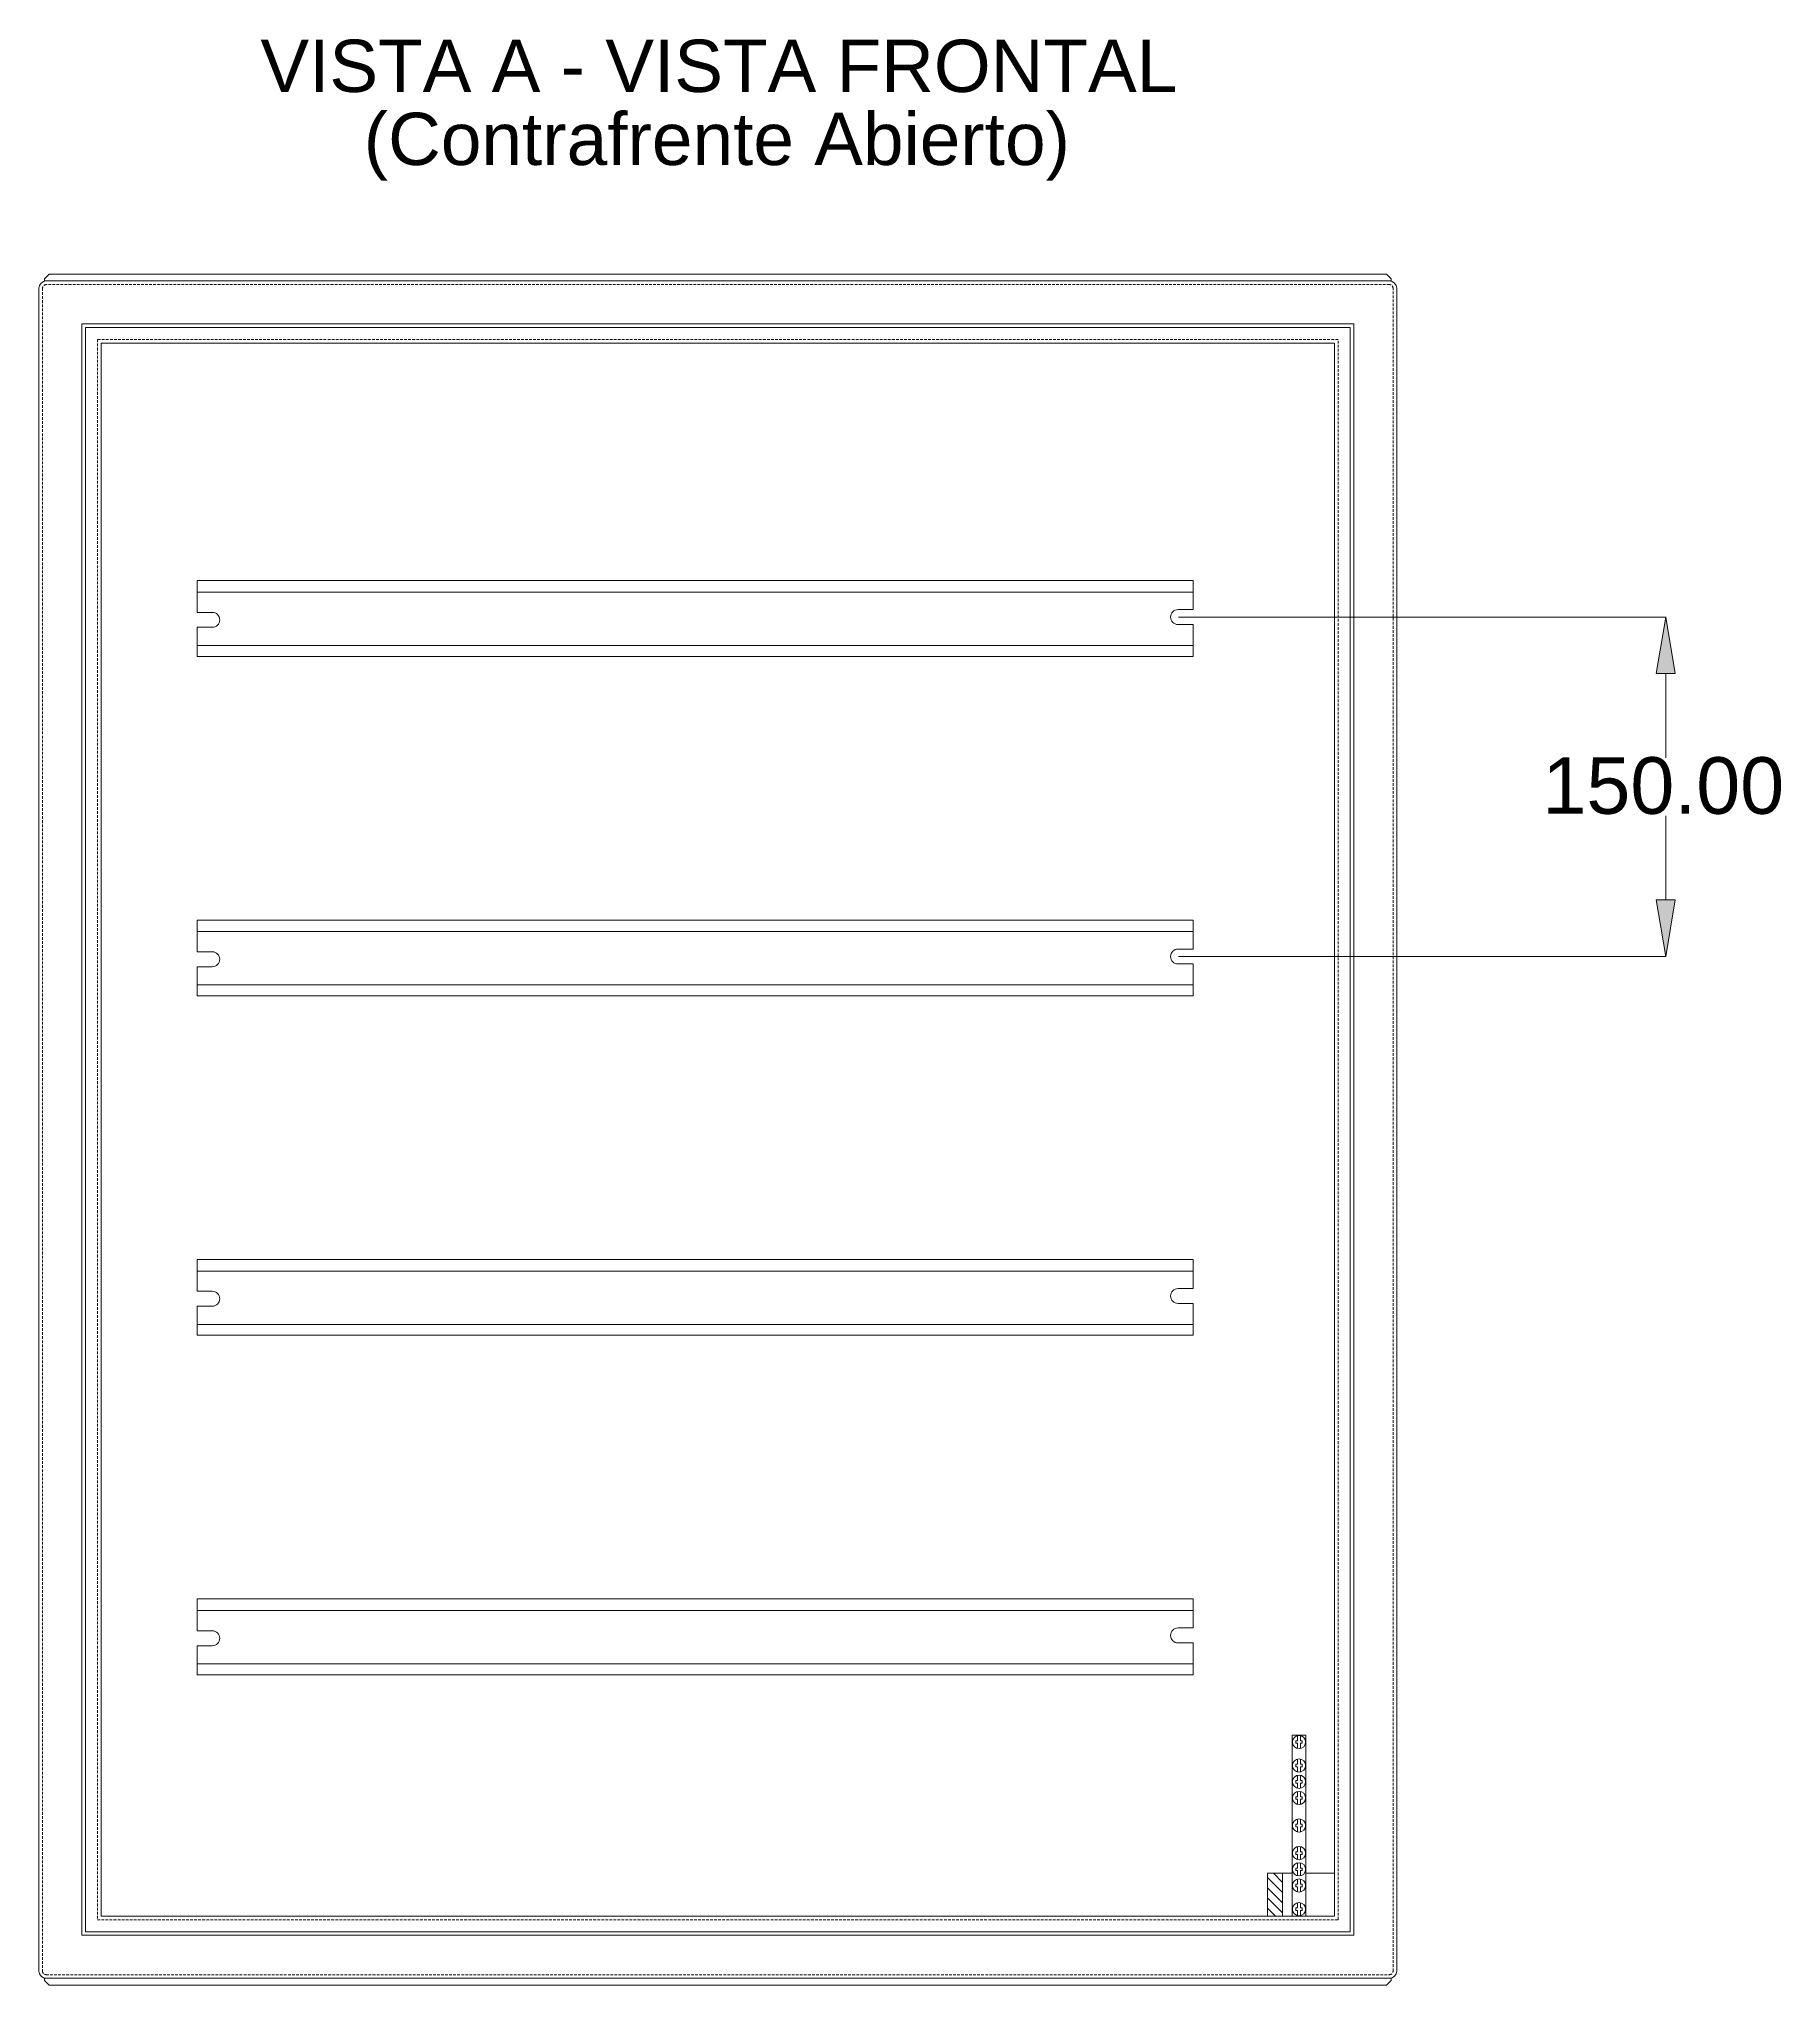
# Model space of a CAD drawing. Header units: millimetres. Extents: x -1334 to 1838, y -307 to 699.
# Drawn here: x 468 to 1238, y -191 to 669 of the extents above; entities that cross this region are included whole.
import ezdxf

# ---------------------------------------------------------------- set-up
doc = ezdxf.new("R2010")
doc.units = ezdxf.units.MM
doc.header["$MEASUREMENT"] = 0
for name, pattern in [('AI-Linetype-1', [1.78125, 1.1875, -0.59375]), ('AI-Linetype-14', [1.78125, 1.1875, -0.59375]), ('AI-Linetype-15', [1.78125, 1.1875, -0.59375]), ('AI-Linetype-16', [1.78125, 1.1875, -0.59375]), ('AI-Linetype-17', [1.78125, 1.1875, -0.59375]), ('AI-Linetype-18', [1.78125, 1.1875, -0.59375]), ('AI-Linetype-19', [1.78125, 1.1875, -0.59375]), ('AI-Linetype-20', [1.78125, 1.1875, -0.59375]), ('AI-Linetype-21', [1.78125, 1.1875, -0.59375])]:
    doc.linetypes.add(name, pattern=pattern)
doc.layers.get('0').update_dxf_attribs({"lineweight": 0})
doc.layers.add('PDF15_Geometry', color=7, linetype='Continuous', lineweight=0)

# ---------------------------------------------------------------- blocks, each defined once
blk = doc.blocks.new('Block_3')
at = {"char_height": 0.2, "attachment_point": 7}
for s, insert in [('\\C7;\\FArial|b0|i0|c1;\\H23.100000;\\W1.000000;VISTA A - VISTA FRONTAL', (565.7, 645.37)), ('\\C7;\\FArial|b0|i0|c1;\\H23.100000;\\W1.000000;(Contrafrente Abierto)', (611.38, 606.47))]:
    blk.add_mtext(s, dxfattribs=dict(at, insert=insert))
blk = doc.blocks.new('Block_4')
blk.add_lwpolyline([(1017.42, -160.32), (1017.42, -141.43), (1010.81, -141.43), (1010.81, -160.32)], close=True)
at = {"color": 7, "lineweight": 0}
for points in [[(1017.42, -149.96), (1017.42, -149.96), (1010.81, -143.35), (1010.81, -143.35)], [(1017.42, -145.47), (1017.42, -145.47), (1013.38, -141.43), (1013.38, -141.43)], [(1017.42, -154.45), (1017.42, -154.45), (1010.81, -147.84), (1010.81, -147.84)], [(1017.42, -158.94), (1017.42, -158.94), (1010.81, -152.33), (1010.81, -152.33)], [(1014.31, -160.32), (1014.31, -160.32), (1010.81, -156.82), (1010.81, -156.82)]]:
    blk.add_open_spline(points, degree=3, dxfattribs=at)
blk = doc.blocks.new('Block_5')
at = {"transparency": 33554687}
h = blk.add_hatch(color=7, dxfattribs=at)
h.dxf.hatch_style = 2
h.paths.add_polyline_path([(1182.56, 388.67), (1190.89, 388.67), (1186.73, 413.67)])
h = blk.add_hatch(color=7, dxfattribs=at)
h.dxf.hatch_style = 2
h.paths.add_polyline_path([(1182.56, 288.67), (1190.89, 288.67), (1186.73, 263.67)])
at = {"color": 7, "lineweight": 0}
for p, q in [((971.42, 413.67), (1186.91, 413.67)), ((1186.73, 388.67), (1186.73, 351.52)), ((1186.73, 288.67), (1186.73, 325.81)), ((971.42, 263.67), (1186.91, 263.67))]:
    blk.add_line(p, q, dxfattribs=at)
for points in [[(1182.56, 388.67), (1190.89, 388.67), (1186.73, 413.67), (1186.73, 413.67)], [(1182.56, 288.67), (1190.89, 288.67), (1186.73, 263.67), (1186.73, 263.67)]]:
    blk.add_lwpolyline(points, close=True)
at = {"insert": (1132.25, 326.38), "char_height": 0.2, "attachment_point": 7}
blk.add_mtext('\\C7;\\FArial|b0|i0|c1;\\H25.000000;\\W1.000000;150.00', dxfattribs=at)

msp = doc.modelspace()

# ---------------------------------------------------------------- linework, layer by layer
at = {"color": 7, "lineweight": 0}
for p, q in [((467.82, 558.98), (467.82, -184.62)), ((1064.62, 562.18), (471.02, 562.18)), ((1067.82, -184.62), (1067.82, 558.98)), ((1023.25, -83.99), (1023.25, -82.85)), ((1023.25, -82.85), (1024.06, -82.85)), ((1024.06, -83.99), (1023.25, -83.99)), ((1024.06, -82.85), (1024.06, -80.56)), ((1024.06, -83.99), (1024.06, -86.28)), ((1025.28, -82.85), (1025.28, -80.56)), ((1025.28, -82.85), (1026.09, -82.85)), ((1025.28, -83.99), (1025.28, -86.28)), ((1026.09, -83.99), (1025.28, -83.99)), ((1026.09, -82.85), (1026.09, -83.99)), ((1023.25, -93.24), (1023.25, -94.38)), ((1024.06, -93.24), (1023.25, -93.24)), ((1023.25, -94.38), (1024.06, -94.38)), ((1024.06, -93.24), (1024.06, -90.95)), ((1024.06, -94.38), (1024.06, -96.67)), ((1025.28, -93.24), (1025.28, -90.95)), ((1026.09, -93.24), (1025.28, -93.24)), ((1025.28, -94.38), (1025.28, -96.67)), ((1025.28, -94.38), (1026.09, -94.38)), ((1026.09, -94.38), (1026.09, -93.24)), ((1023.25, -100.4), (1023.25, -101.54)), ((1024.06, -100.4), (1023.25, -100.4)), ((1023.25, -101.54), (1024.06, -101.54)), ((1024.06, -100.4), (1024.06, -98.11)), ((1024.06, -101.54), (1024.06, -103.83)), ((1025.28, -100.4), (1025.28, -98.11)), ((1026.09, -100.4), (1025.28, -100.4)), ((1025.28, -101.54), (1025.28, -103.83)), ((1025.28, -101.54), (1026.09, -101.54)), ((1026.09, -101.54), (1026.09, -100.4)), ((1023.25, -108.7), (1023.25, -107.57)), ((1023.25, -107.57), (1024.06, -107.57)), ((1024.06, -108.7), (1023.25, -108.7)), ((1024.06, -107.57), (1024.06, -105.27)), ((1024.06, -108.7), (1024.06, -111)), ((1025.28, -107.57), (1025.28, -105.27)), ((1025.28, -107.57), (1026.09, -107.57)), ((1025.28, -108.7), (1025.28, -111)), ((1026.09, -108.7), (1025.28, -108.7)), ((1026.09, -107.57), (1026.09, -108.7)), ((1023.25, -120.89), (1023.25, -119.75)), ((1023.25, -119.75), (1024.06, -119.75)), ((1024.06, -119.75), (1024.06, -117.46)), ((1025.28, -119.75), (1025.28, -117.46)), ((1025.28, -119.75), (1026.09, -119.75)), ((1026.09, -119.75), (1026.09, -120.89)), ((1024.06, -120.89), (1023.25, -120.89)), ((1024.06, -120.89), (1024.06, -123.18)), ((1025.28, -120.89), (1025.28, -123.18)), ((1026.09, -120.89), (1025.28, -120.89)), ((1023.25, -131.93), (1023.25, -133.07)), ((1024.06, -131.93), (1023.25, -131.93)), ((1023.25, -133.07), (1024.06, -133.07)), ((1024.06, -131.93), (1024.06, -129.64)), ((1024.06, -133.07), (1024.06, -135.36)), ((1024.06, -139.1), (1024.06, -136.8)), ((1025.28, -131.93), (1025.28, -129.64)), ((1026.09, -131.93), (1025.28, -131.93)), ((1025.28, -133.07), (1025.28, -135.36)), ((1025.28, -133.07), (1026.09, -133.07)), ((1025.28, -139.1), (1025.28, -136.8)), ((1026.09, -133.07), (1026.09, -131.93)), ((1023.25, -140.23), (1023.25, -139.1)), ((1023.25, -139.1), (1024.06, -139.1)), ((1024.06, -140.23), (1023.25, -140.23)), ((1024.06, -140.23), (1024.06, -142.53)), ((1024.06, -146.26), (1024.06, -143.97)), ((1025.28, -139.1), (1026.09, -139.1)), ((1025.28, -140.23), (1025.28, -142.53)), ((1026.09, -140.23), (1025.28, -140.23)), ((1025.28, -146.26), (1025.28, -143.97)), ((1026.09, -139.1), (1026.09, -140.23)), ((1023.25, -147.4), (1023.25, -146.26)), ((1023.25, -146.26), (1024.06, -146.26)), ((1024.06, -147.4), (1023.25, -147.4)), ((1024.06, -147.4), (1024.06, -149.69)), ((1024.06, -156.7), (1024.06, -154.41)), ((1025.28, -146.26), (1026.09, -146.26)), ((1025.28, -147.4), (1025.28, -149.69)), ((1026.09, -147.4), (1025.28, -147.4)), ((1025.28, -156.7), (1025.28, -154.41)), ((1026.09, -146.26), (1026.09, -147.4)), ((1023.25, -157.84), (1023.25, -156.7)), ((1023.25, -156.7), (1024.06, -156.7)), ((1024.06, -157.84), (1023.25, -157.84)), ((1024.06, -157.84), (1024.06, -160.13)), ((1025.28, -156.7), (1026.09, -156.7)), ((1025.28, -157.84), (1025.28, -160.13)), ((1026.09, -157.84), (1025.28, -157.84)), ((1026.09, -156.7), (1026.09, -157.84)), ((471.02, -187.82), (1064.62, -187.82))]:
    msp.add_line(p, q, dxfattribs=at)
at = {"color": 7, "linetype": 'AI-Linetype-20', "lineweight": 0}
msp.add_line((469.42, 558.98), (469.42, -184.62), dxfattribs=at)
at = {"color": 7, "linetype": 'AI-Linetype-18', "lineweight": 0}
msp.add_line((1064.62, 560.58), (471.02, 560.58), dxfattribs=at)
at = {"color": 7, "linetype": 'AI-Linetype-16', "lineweight": 0}
msp.add_line((1066.22, -184.62), (1066.22, 558.98), dxfattribs=at)
at = {"color": 7, "linetype": 'AI-Linetype-14', "lineweight": 0}
msp.add_line((471.02, -186.22), (1064.62, -186.22), dxfattribs=at)
at = {"color": 7, "lineweight": 0}
for points in [[(1063.32, 565.18), (472.32, 565.18), (470.32, 563.18), (470.32, 562.18), (1065.32, 562.18), (1065.32, 563.18)], [(486.82, -168.82), (1048.82, -168.82), (1048.82, 543.18), (486.82, 543.18)], [(488.42, -167.22), (1047.22, -167.22), (1047.22, 541.58), (488.42, 541.58)], [(495.32, -160.32), (1040.32, -160.32), (1040.32, 534.68), (495.32, 534.68)], [(1021.67, -160.32), (1021.67, -80.32), (1027.67, -80.32), (1027.67, -160.32)], [(1010.81, -160.32), (1010.81, -141.43), (1017.42, -141.43), (1017.42, -160.32)], [(1063.32, -190.82), (472.32, -190.82), (470.32, -188.82), (470.32, -187.82), (1065.32, -187.82), (1065.32, -188.82)]]:
    msp.add_lwpolyline(points, close=True, dxfattribs=at)
at = {"color": 7, "linetype": 'AI-Linetype-1', "lineweight": 0}
msp.add_lwpolyline([(493.72, -161.92), (1041.92, -161.92), (1041.92, 536.28), (493.72, 536.28)], close=True, dxfattribs=at)
at = {"color": 7, "lineweight": 0}
msp.add_lwpolyline([(1027.67, -141.43), (1040.32, -141.43), (1040.32, -160.32), (1010.81, -160.32), (1010.81, -141.43), (1021.67, -141.43)], dxfattribs=at)
for centre in [(1024.67, -83.42), (1024.67, -93.81), (1024.67, -100.97), (1024.67, -108.14), (1024.67, -120.32), (1024.67, -132.5), (1024.67, -139.67), (1024.67, -146.83), (1024.67, -157.27)]:
    msp.add_circle(centre, 2.93, dxfattribs=at)
for points in [[(471.02, 562.18), (469.25, 562.18), (467.82, 560.75), (467.82, 558.98)], [(1067.82, 558.98), (1067.82, 560.75), (1066.39, 562.18), (1064.62, 562.18)], [(467.82, -184.62), (467.82, -186.39), (469.25, -187.82), (471.02, -187.82)], [(1064.62, -187.82), (1066.39, -187.82), (1067.82, -186.39), (1067.82, -184.62)]]:
    msp.add_open_spline(points, degree=3, dxfattribs=at)
at = {"color": 7, "linetype": 'AI-Linetype-19', "lineweight": 0}
msp.add_open_spline([(471.02, 560.58), (470.14, 560.58), (469.42, 559.86), (469.42, 558.98)], degree=3, dxfattribs=at)
at = {"color": 7, "linetype": 'AI-Linetype-17', "lineweight": 0}
msp.add_open_spline([(1066.22, 558.98), (1066.22, 559.86), (1065.5, 560.58), (1064.62, 560.58)], degree=3, dxfattribs=at)
at = {"color": 7, "linetype": 'AI-Linetype-21', "lineweight": 0}
msp.add_open_spline([(469.42, -184.62), (469.42, -185.5), (470.14, -186.22), (471.02, -186.22)], degree=3, dxfattribs=at)
at = {"color": 7, "linetype": 'AI-Linetype-15', "lineweight": 0}
msp.add_open_spline([(1064.62, -186.22), (1065.5, -186.22), (1066.22, -185.5), (1066.22, -184.62)], degree=3, dxfattribs=at)
at = {"layer": 'PDF15_Geometry', "color": 7, "lineweight": 5}
for p, q in [((977.82, 429.81), (537.82, 429.81)), ((537.82, 424.71), (977.82, 424.7)), ((977.82, 416.97), (977.82, 429.81)), ((977.82, 424.7), (977.82, 416.97)), ((971.22, 416.97), (977.82, 416.97)), ((977.82, 410.37), (971.22, 410.37)), ((977.82, 410.34), (977.82, 401.1)), ((977.82, 396.29), (977.82, 406.72)), ((977.82, 401.13), (537.82, 401.13)), ((537.82, 396.29), (977.82, 396.29)), ((977.82, 279.81), (537.82, 279.81)), ((977.82, 266.97), (977.82, 279.81)), ((537.82, 274.71), (977.82, 274.7)), ((971.22, 266.97), (977.82, 266.97)), ((977.82, 274.7), (977.82, 266.97)), ((977.82, 260.37), (971.22, 260.37)), ((977.82, 260.34), (977.82, 251.1)), ((977.82, 251.13), (537.82, 251.13)), ((977.82, 246.29), (977.82, 256.72)), ((537.82, 246.29), (977.82, 246.29)), ((977.82, 129.81), (537.82, 129.81)), ((977.82, 116.97), (977.82, 129.81)), ((537.82, 124.71), (977.82, 124.7)), ((977.82, 124.7), (977.82, 116.97)), ((971.22, 116.97), (977.82, 116.97)), ((977.82, 110.37), (971.22, 110.37)), ((977.82, 110.34), (977.82, 101.1)), ((977.82, 96.29), (977.82, 106.72)), ((977.82, 101.13), (537.82, 101.13)), ((537.82, 96.29), (977.82, 96.29)), ((977.82, -20.19), (537.82, -20.19)), ((537.82, -25.29), (977.82, -25.3)), ((977.82, -33.03), (977.82, -20.19)), ((977.82, -25.3), (977.82, -33.03)), ((971.22, -33.03), (977.82, -33.03)), ((977.82, -39.63), (971.22, -39.63)), ((977.82, -39.66), (977.82, -48.9)), ((977.82, -48.87), (537.82, -48.87)), ((977.82, -53.71), (977.82, -43.28)), ((537.82, -53.71), (977.82, -53.71))]:
    msp.add_line(p, q, dxfattribs=at)
at = {"layer": 'PDF15_Geometry', "color": 2, "lineweight": 5}
for p, q in [((537.82, 415.76), (537.82, 429.81)), ((537.82, 415.74), (544.42, 415.74)), ((537.82, 401.4), (537.82, 409.14)), ((537.82, 409.14), (537.82, 396.29)), ((544.42, 409.14), (537.82, 409.14)), ((537.82, 265.76), (537.82, 279.81)), ((537.82, 265.74), (544.42, 265.74)), ((537.82, 251.4), (537.82, 259.14)), ((537.82, 259.14), (537.82, 246.29)), ((544.42, 259.14), (537.82, 259.14)), ((537.82, 115.76), (537.82, 129.81)), ((537.82, 115.74), (544.42, 115.74)), ((537.82, 101.4), (537.82, 109.14)), ((537.82, 109.14), (537.82, 96.29)), ((544.42, 109.14), (537.82, 109.14)), ((537.82, -34.24), (537.82, -20.19)), ((537.82, -34.26), (544.42, -34.26)), ((537.82, -48.6), (537.82, -40.86)), ((537.82, -40.86), (537.82, -53.71)), ((544.42, -40.86), (537.82, -40.86))]:
    msp.add_line(p, q, dxfattribs=at)
for points in [[(544.42, 409.14), (546.24, 409.14), (547.72, 410.62), (547.72, 412.44), (547.72, 414.26), (546.24, 415.74), (544.42, 415.74), (544.42, 415.74), (544.42, 415.74), (544.42, 415.74)], [(544.42, 259.14), (546.24, 259.14), (547.72, 260.62), (547.72, 262.44), (547.72, 264.26), (546.24, 265.74), (544.42, 265.74), (544.42, 265.74), (544.42, 265.74), (544.42, 265.74)], [(544.42, 109.14), (546.24, 109.14), (547.72, 110.62), (547.72, 112.44), (547.72, 114.26), (546.24, 115.74), (544.42, 115.74), (544.42, 115.74), (544.42, 115.74), (544.42, 115.74)], [(544.42, -40.86), (546.24, -40.86), (547.72, -39.38), (547.72, -37.56), (547.72, -35.74), (546.24, -34.26), (544.42, -34.26), (544.42, -34.26), (544.42, -34.26), (544.42, -34.26)]]:
    msp.add_open_spline(points, degree=3, knots=[0, 0, 0, 0, 1, 1, 1, 2, 2, 2, 3, 3, 3, 3], dxfattribs=at)
at = {"layer": 'PDF15_Geometry', "color": 7, "lineweight": 5}
for points in [[(971.22, 416.97), (969.4, 416.97), (967.92, 415.49), (967.92, 413.67), (967.92, 411.85), (969.4, 410.37), (971.22, 410.37), (971.22, 410.37), (971.22, 410.37), (971.22, 410.37)], [(971.22, 266.97), (969.4, 266.97), (967.92, 265.49), (967.92, 263.67), (967.92, 261.85), (969.4, 260.37), (971.22, 260.37), (971.22, 260.37), (971.22, 260.37), (971.22, 260.37)], [(971.22, 116.97), (969.4, 116.97), (967.92, 115.49), (967.92, 113.67), (967.92, 111.85), (969.4, 110.37), (971.22, 110.37), (971.22, 110.37), (971.22, 110.37), (971.22, 110.37)], [(971.22, -33.03), (969.4, -33.03), (967.92, -34.51), (967.92, -36.33), (967.92, -38.15), (969.4, -39.63), (971.22, -39.63), (971.22, -39.63), (971.22, -39.63), (971.22, -39.63)]]:
    msp.add_open_spline(points, degree=3, knots=[0, 0, 0, 0, 1, 1, 1, 2, 2, 2, 3, 3, 3, 3], dxfattribs=at)

# ---------------------------------------------------------------- block references
for name in ['Block_3', 'Block_5', 'Block_4']:
    msp.add_blockref(name, (0, 0))

doc.saveas('drawing.dxf')
